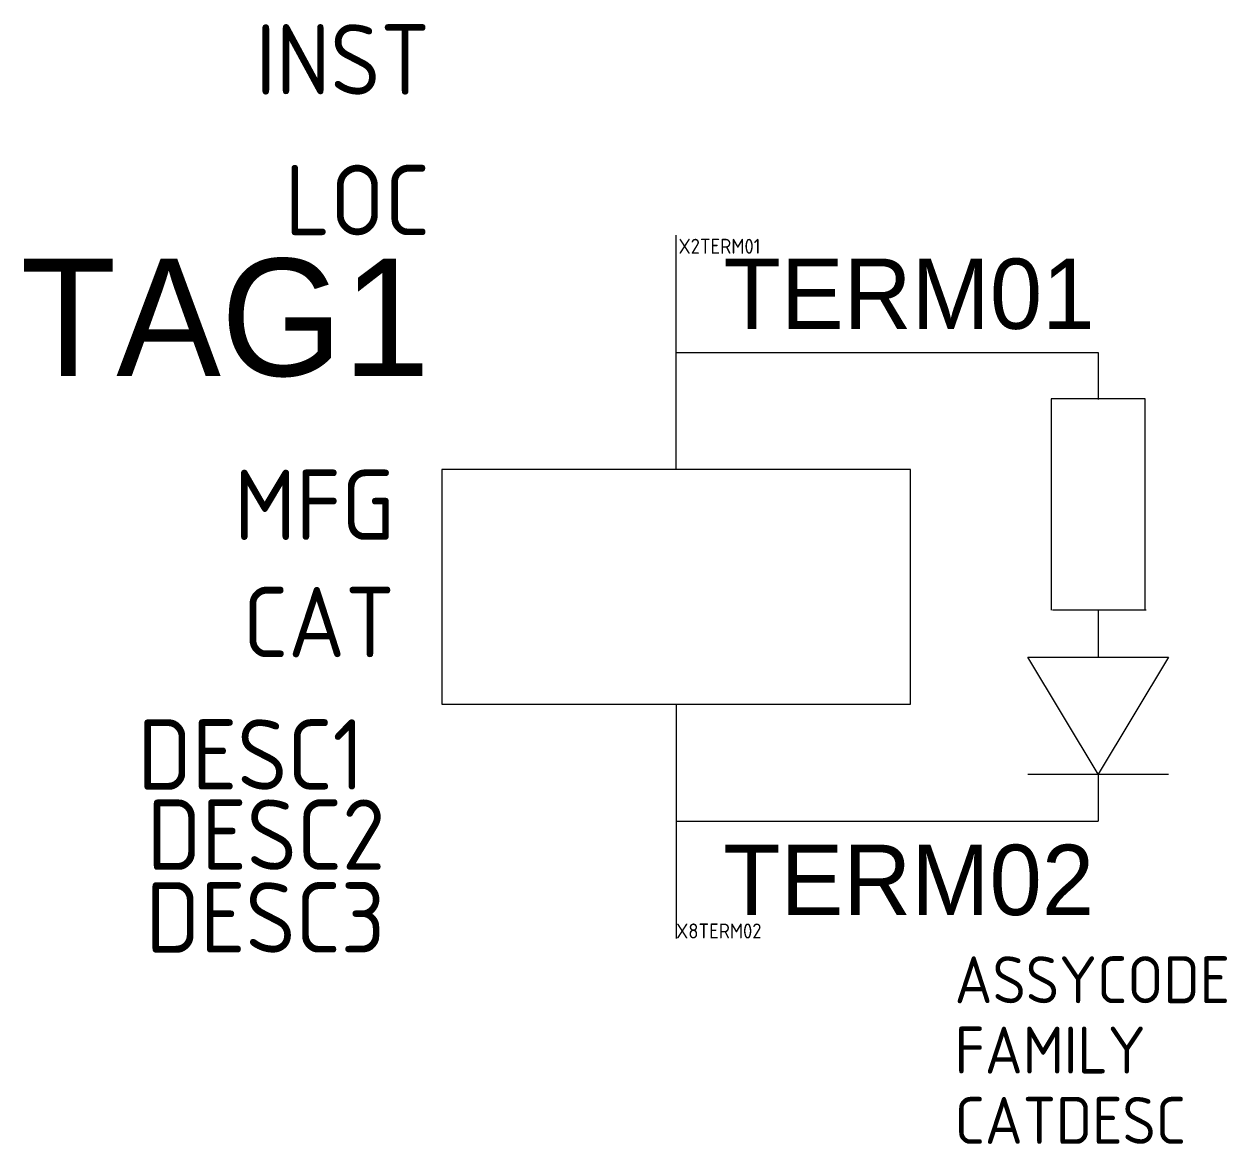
# Model space of a CAD drawing. Extents: x -13.9 to 11.7, y -11.9 to 12.
import ezdxf
from ezdxf.enums import TextEntityAlignment as Align

# ---------------------------------------------------------------- set-up
doc = ezdxf.new("R2010")
doc.units = 0
doc.header["$MEASUREMENT"] = 0
doc.styles.add('WD_IEC', font='isocp2.shx', dxfattribs={"width": 0.9, "height": 4})

msp = doc.modelspace()

# ---------------------------------------------------------------- linework, layer by layer
for p, q in [((0, 2.5), (0, 7.5)), ((0, 5), (0, 5)), ((0, 5), (9, 5)), ((9, 5), (9, 5)), ((9, 5), (9, 4)), ((10, 4.013), (8, 4.013)), ((8, 4.013), (8, -0.5)), ((10, -0.5), (10, 4.013)), ((8.023, -0.491), (10.023, -0.491)), ((9, -0.5), (9, -1.5)), ((7.5, -1.498), (10.5, -1.498)), ((9, -3.998), (7.5, -1.498)), ((10.5, -1.498), (9, -3.998)), ((0, -2.5), (0, -7.5)), ((7.5, -3.998), (10.5, -3.998)), ((9, -4), (9, -5)), ((0, -5), (9, -5))]:
    msp.add_line(p, q)
msp.add_lwpolyline([(-5, 2.5), (-5, -2.5), (5, -2.5), (5, 2.5)], close=True)

# ---------------------------------------------------------------- texts
at = {"style": 'WD_IEC', "flags": 1}
for tag, text, p in [('INST', '', (-5.25, 10.5)), ('LOC', '', (-5.25, 7.5)), ('MFG', 'ACKO', (-6, 1)), ('CAT', 'MK3P', (-6, -1.5)), ('DESC1', '', (-6.653, -4.326)), ('DESC2', '', (-6.204, -6.035)), ('DESC3', '', (-6.204, -7.801))]:
    msp.add_attdef(tag, text=text, height=1.5, dxfattribs=at).set_placement(p, align=Align.RIGHT)
for tag, p, s, height in [('X2TERM01', (0.051, 7.105), '', 0.32), ('X8TERM02', (0, -7.5), '', 0.32), ('ASSYCODE', (5.939, -8.88), '', 1), ('FAMILY', (5.939, -10.38), 'CR_ACKO', 1), ('CATDESC', (5.939, -11.88), '', 1)]:
    msp.add_attdef(tag, p, s, height=height, dxfattribs=at)
msp.add_attdef('TAG1', text='K', height=2.5).set_placement((-5.25, 4.5), align=Align.RIGHT)
for tag, p, s in [('TERM01', (1.008, 5.503), '10'), ('TERM02', (1.001, -7), '2')]:
    msp.add_attdef(tag, p, s, height=1.5)

doc.saveas('drawing.dxf')
